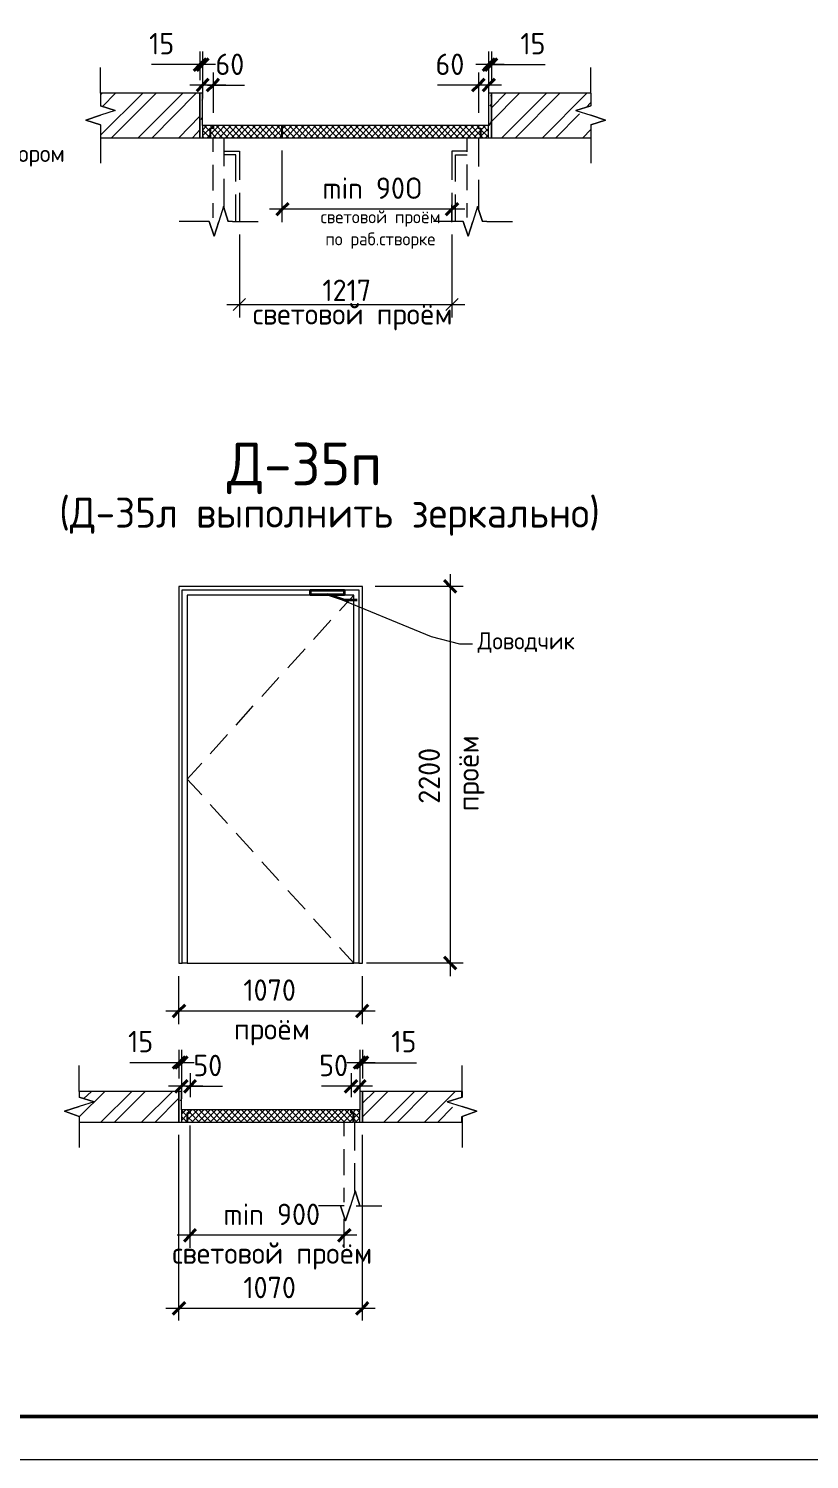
# Model space of a CAD drawing. Header units: millimetres. Extents: x -11345 to 411485, y -9810 to 73012.
# Drawn here: x -3179.5 to -3088.3, y 70053.3 to 70220.5 of the extents above; entities that cross this region are included whole.
import ezdxf

# ---------------------------------------------------------------- set-up
doc = ezdxf.new("R2010")
doc.units = ezdxf.units.MM
for name, color, linetype in [('PDF _0', 7, 'Continuous'), ('PDF _Аннотация', 7, 'Continuous'), ('PDF _Двери', 7, 'Continuous'), ('PDF _Линии', 7, 'Continuous'), ('PDF _Основная надпись', 7, 'Continuous'), ('PDF _Размеры', 7, 'Continuous'), ('PDF _Размеры-50', 7, 'Continuous'), ('PDF _Текст', 7, 'Continuous'), ('PDF _Узлы', 7, 'Continuous')]:
    doc.layers.add(name, color=color, linetype=linetype)
doc.layers.add('Стены штриховка', color=7, linetype='Continuous', lineweight=9)
doc.styles.add('PDF GOST Common', font='GOST_Common.ttf')

msp = doc.modelspace()

# ---------------------------------------------------------------- linework, layer by layer
at = {"layer": 'PDF _0', "lineweight": 20}
for points in [[(-3154.1436, 70188.92954), (-3155.58293, 70187.53255)], [(-3130.77575, 70187.53255), (-3129.33642, 70188.92954)]]:
    msp.add_lwpolyline(points, dxfattribs=at)
at = {"layer": 'PDF _Аннотация', "lineweight": 20}
for points in [[(-3171.07684, 70212.93239), (-3171.07684, 70215.93804)], [(-3113.84251, 70212.93239), (-3113.84251, 70215.93804)], [(-3169.38351, 70210.90041), (-3171.07684, 70211.45074), (-3169.38351, 70210.90041), (-3171.07684, 70210.35008), (-3172.81249, 70209.75741), (-3171.07684, 70209.20708), (-3172.81249, 70209.75741), (-3171.07684, 70210.35008)], [(-3115.57817, 70210.90041), (-3113.84251, 70211.45074), (-3115.57817, 70210.90041), (-3113.84251, 70210.35008), (-3112.10686, 70209.75741), (-3113.84251, 70209.20708), (-3112.10686, 70209.75741), (-3113.84251, 70210.35008)], [(-3171.07684, 70207.72542), (-3171.07684, 70204.76211)], [(-3113.84251, 70207.72542), (-3113.84251, 70204.76211)], [(-3156.72592, 70199.68214), (-3156.17559, 70197.94648), (-3156.72592, 70199.68214), (-3157.27625, 70197.94648), (-3157.82658, 70196.21083), (-3158.41925, 70197.94648), (-3157.82658, 70196.21083), (-3157.27625, 70197.94648)], [(-3127.05043, 70199.68214), (-3126.5001, 70197.94648), (-3127.05043, 70199.68214), (-3127.60076, 70197.94648), (-3128.15109, 70196.21083), (-3128.74376, 70197.94648), (-3128.15109, 70196.21083), (-3127.60076, 70197.94648)], [(-3158.88491, 70197.94648), (-3161.89056, 70197.94648)], [(-3155.6676, 70197.94648), (-3152.66195, 70197.94648)], [(-3129.20942, 70197.94648), (-3132.21507, 70197.94648)], [(-3125.99211, 70197.94648), (-3122.98646, 70197.94648)], [(-3173.57449, 70096.26243), (-3173.57449, 70099.26808)], [(-3128.87076, 70096.26243), (-3128.87076, 70099.26808)], [(-3171.83883, 70095.03477), (-3173.57449, 70095.5851), (-3171.83883, 70095.03477), (-3173.57449, 70094.48444), (-3175.31014, 70093.93411), (-3173.57449, 70093.34145), (-3175.31014, 70093.93411), (-3173.57449, 70094.48444)], [(-3130.60641, 70095.03477), (-3128.87076, 70095.5851), (-3130.60641, 70095.03477), (-3128.87076, 70094.48444), (-3127.1351, 70093.93411), (-3128.87076, 70093.34145), (-3127.1351, 70093.93411), (-3128.87076, 70094.48444)], [(-3173.57449, 70092.66412), (-3173.57449, 70089.7008)], [(-3128.87076, 70092.66412), (-3128.87076, 70089.7008)], [(-3141.35901, 70084.62084), (-3140.80868, 70082.88518), (-3141.35901, 70084.62084), (-3141.90934, 70082.88518), (-3142.50201, 70081.14952), (-3143.05234, 70082.88518), (-3142.50201, 70081.14952), (-3141.90934, 70082.88518)], [(-3142.62901, 70082.88518), (-3145.63466, 70082.88518)], [(-3141.23202, 70082.88518), (-3138.22637, 70082.88518)]]:
    msp.add_lwpolyline(points, dxfattribs=at)
at = {"layer": 'PDF _Аннотация', "lineweight": 9}
msp.add_lwpolyline([(-3144.19533, 70154.25875), (-3132.46907, 70149.43278), (-3129.16709, 70148.58612), (-3127.6431, 70148.58612)], dxfattribs=at)
at = {"layer": 'PDF _Двери', "lineweight": 9}
for points in [[(-3161.93289, 70111.24834), (-3161.55189, 70111.24834), (-3161.55189, 70154.89374), (-3140.93568, 70154.89374), (-3140.93568, 70111.24834), (-3140.51235, 70111.24834), (-3140.51235, 70155.27474), (-3161.93289, 70155.27474)], [(-3160.95923, 70154.25875), (-3160.95923, 70111.24834), (-3161.55189, 70111.24834), (-3161.55189, 70154.89374), (-3140.93568, 70154.89374), (-3140.93568, 70111.24834), (-3141.52835, 70111.24834), (-3141.52835, 70154.25875)], [(-3160.95923, 70154.25875), (-3160.95923, 70111.24834), (-3141.52835, 70111.24834), (-3141.52835, 70154.25875)]]:
    msp.add_lwpolyline(points, close=True, dxfattribs=at)
for points in [[(-3143.17934, 70152.43843), (-3141.52835, 70154.25875)], [(-3146.22732, 70149.09411), (-3144.19533, 70151.33777)], [(-3149.23297, 70145.7498), (-3147.20098, 70147.99345)], [(-3152.23862, 70142.40549), (-3150.24896, 70144.64914)], [(-3155.24426, 70139.06117), (-3153.25461, 70141.30483)], [(-3158.29225, 70135.71686), (-3156.26026, 70137.96051)], [(-3159.26591, 70130.93322), (-3160.95923, 70132.75354), (-3159.26591, 70134.6162)], [(-3156.26026, 70127.58891), (-3158.29225, 70129.79023)], [(-3153.25461, 70124.2446), (-3155.24426, 70126.44592)], [(-3150.24896, 70120.90028), (-3152.23862, 70123.1016)], [(-3147.20098, 70117.55597), (-3149.23297, 70119.75729)], [(-3144.19533, 70114.21166), (-3146.22732, 70116.41298)], [(-3141.52835, 70111.24834), (-3143.17934, 70113.06866)]]:
    msp.add_lwpolyline(points, dxfattribs=at)
at = {"layer": 'PDF _Линии', "lineweight": 9}
for points in [[(-3171.07684, 70207.72542), (-3159.47757, 70207.72542), (-3159.47757, 70212.93239), (-3171.07684, 70212.93239)], [(-3159.18124, 70209.16475), (-3159.18124, 70212.93239), (-3159.47757, 70212.93239), (-3159.47757, 70207.72542), (-3159.18124, 70207.72542)], [(-3125.78044, 70207.72542), (-3125.44178, 70207.72542), (-3125.44178, 70212.93239), (-3125.78044, 70212.93239), (-3125.78044, 70209.16475)], [(-3113.84251, 70212.93239), (-3125.44178, 70212.93239), (-3125.44178, 70207.72542), (-3113.84251, 70207.72542)], [(-3173.57449, 70092.66412), (-3161.93289, 70092.66412), (-3161.93289, 70096.26243), (-3173.57449, 70096.26243)], [(-3161.63656, 70094.10344), (-3161.63656, 70096.26243), (-3161.93289, 70096.26243), (-3161.93289, 70092.66412), (-3161.63656, 70092.66412)], [(-3140.80868, 70092.66412), (-3140.51235, 70092.66412), (-3140.51235, 70096.26243), (-3140.80868, 70096.26243), (-3140.80868, 70094.10344)], [(-3128.91309, 70095.5851), (-3128.91309, 70096.26243), (-3140.51235, 70096.26243), (-3140.51235, 70092.66412), (-3128.91309, 70092.66412), (-3128.91309, 70093.34145)]]:
    msp.add_lwpolyline(points, dxfattribs=at)
for points in [[(-3158.29225, 70207.72542), (-3158.29225, 70208.82608), (-3157.95358, 70208.82608), (-3157.95358, 70209.16475), (-3159.18124, 70209.16475), (-3159.18124, 70207.72542)], [(-3149.9103, 70209.16475), (-3157.91125, 70209.16475), (-3157.91125, 70208.78375), (-3158.24991, 70208.78375), (-3158.24991, 70207.72542), (-3149.9103, 70207.72542)], [(-3149.86796, 70207.72542), (-3126.71177, 70207.72542), (-3126.71177, 70208.78375), (-3127.0081, 70208.78375), (-3127.0081, 70209.16475), (-3149.86796, 70209.16475)], [(-3126.66944, 70207.72542), (-3125.78044, 70207.72542), (-3125.78044, 70209.16475), (-3126.96577, 70209.16475), (-3126.96577, 70208.82608), (-3126.66944, 70208.82608)], [(-3160.95923, 70092.66412), (-3160.95923, 70093.76478), (-3160.62057, 70093.76478), (-3160.62057, 70094.10344), (-3161.63656, 70094.10344), (-3161.63656, 70092.66412)], [(-3160.9169, 70092.66412), (-3141.57068, 70092.66412), (-3141.57068, 70093.76478), (-3141.86701, 70093.76478), (-3141.86701, 70094.10344), (-3160.62057, 70094.10344), (-3160.62057, 70093.76478), (-3160.9169, 70093.76478)], [(-3141.52835, 70092.66412), (-3140.80868, 70092.66412), (-3140.80868, 70094.10344), (-3141.82468, 70094.10344), (-3141.82468, 70093.76478), (-3141.52835, 70093.76478)]]:
    msp.add_lwpolyline(points, close=True, dxfattribs=at)
at = {"layer": 'PDF _Линии', "lineweight": 20}
for points in [[(-3157.95358, 70206.07443), (-3157.95358, 70207.72542)], [(-3156.68359, 70207.72542), (-3156.68359, 70204.38111)], [(-3128.27809, 70206.07443), (-3128.27809, 70207.72542)], [(-3126.96577, 70207.72542), (-3126.96577, 70204.33878)], [(-3156.68359, 70206.1591), (-3154.86327, 70206.1591), (-3154.86327, 70202.81479)], [(-3155.2866, 70202.60312), (-3155.2866, 70205.73577), (-3156.68359, 70205.73577)], [(-3128.27809, 70206.1591), (-3130.05608, 70206.1591), (-3130.05608, 70202.81479)], [(-3129.63275, 70202.60312), (-3129.63275, 70205.73577), (-3128.27809, 70205.73577)], [(-3157.95358, 70201.5448), (-3157.95358, 70204.55044)], [(-3128.27809, 70201.58713), (-3128.27809, 70204.59278)], [(-3156.68359, 70202.89945), (-3156.68359, 70199.51281)], [(-3126.96577, 70202.81479), (-3126.96577, 70199.38581)], [(-3155.2866, 70197.94648), (-3155.2866, 70201.07913)], [(-3154.86327, 70201.2908), (-3154.86327, 70197.94648)], [(-3130.05608, 70201.2908), (-3130.05608, 70197.94648)], [(-3129.63275, 70197.94648), (-3129.63275, 70201.07913)], [(-3157.95358, 70198.36981), (-3157.95358, 70200.06314)], [(-3128.27809, 70198.41215), (-3128.27809, 70200.06314)], [(-3142.62901, 70091.01313), (-3142.62901, 70092.66412)], [(-3141.44368, 70092.66412), (-3141.44368, 70089.36214)], [(-3142.62901, 70086.48349), (-3142.62901, 70089.48914)], [(-3141.44368, 70087.88048), (-3141.44368, 70084.5785)], [(-3142.62901, 70083.30851), (-3142.62901, 70085.00183)]]:
    msp.add_lwpolyline(points, dxfattribs=at)
at = {"layer": 'PDF _Линии', "lineweight": 35}
msp.add_lwpolyline([(-3146.60832, 70154.80908), (-3146.60832, 70154.34341), (-3142.58667, 70154.34341), (-3142.58667, 70154.80908)], close=True, dxfattribs=at)
msp.add_lwpolyline([(-3141.10502, 70153.66608), (-3142.58667, 70153.66608), (-3144.57633, 70154.34341)], dxfattribs=at)
at = {"layer": 'PDF _Основная надпись', "lineweight": 20}
msp.add_lwpolyline([(-3730.97412, 70053.25202), (-2890.02753, 70053.25202), (-2890.02753, 70647.1851), (-3730.97412, 70647.1851)], close=True, dxfattribs=at)
at = {"layer": 'PDF _Основная надпись', "lineweight": 50}
msp.add_lwpolyline([(-2895.02284, 70058.24733), (-2895.02284, 70642.1898), (-3710.9929, 70642.1898), (-3710.9929, 70058.24733)], close=True, dxfattribs=at)
at = {"layer": 'PDF _Размеры', "lineweight": 20}
for points in [[(-3154.86327, 70196.42249), (-3154.86327, 70186.72822)], [(-3130.05608, 70196.42249), (-3130.05608, 70186.72822)], [(-3156.34492, 70188.20988), (-3128.53209, 70188.20988)]]:
    msp.add_lwpolyline(points, dxfattribs=at)
at = {"layer": 'PDF _Размеры-50', "lineweight": 20}
for points in [[(-3159.47757, 70217.8007), (-3159.47757, 70216.27671), (-3159.47757, 70214.45638)], [(-3159.18124, 70217.8007), (-3159.18124, 70216.27671), (-3159.18124, 70214.45638), (-3159.18124, 70213.86372), (-3159.18124, 70212.33973)], [(-3125.78044, 70217.8007), (-3125.78044, 70216.27671), (-3125.78044, 70214.45638), (-3125.78044, 70213.86372), (-3125.78044, 70212.33973)], [(-3125.44178, 70217.8007), (-3125.44178, 70216.27671), (-3125.44178, 70214.45638)], [(-3159.30824, 70216.27671), (-3162.48322, 70216.27671), (-3165.1502, 70216.27671)], [(-3157.65725, 70216.27671), (-3160.95923, 70216.27671)], [(-3123.96012, 70216.27671), (-3127.2621, 70216.27671)], [(-3125.61111, 70216.27671), (-3121.84347, 70216.27671), (-3119.17648, 70216.27671)], [(-3157.95358, 70215.34538), (-3157.95358, 70213.86372), (-3157.95358, 70210.64641)], [(-3126.96577, 70215.34538), (-3126.96577, 70213.86372), (-3126.96577, 70210.64641)], [(-3156.47192, 70213.86372), (-3160.6629, 70213.86372)], [(-3158.58858, 70213.86372), (-3157.44558, 70213.86372), (-3154.2706, 70213.86372)], [(-3126.37311, 70213.86372), (-3128.61676, 70213.86372), (-3131.74941, 70213.86372)], [(-3124.25645, 70213.86372), (-3128.44743, 70213.86372)], [(-3149.86796, 70197.86182), (-3149.86796, 70199.38581), (-3149.86796, 70206.24377)], [(-3128.53209, 70199.38581), (-3151.34962, 70199.38581)], [(-3130.05608, 70197.86182), (-3130.05608, 70199.38581), (-3130.05608, 70199.89381)], [(-3130.26775, 70156.71407), (-3130.26775, 70109.72435)], [(-3128.74376, 70155.27474), (-3130.26775, 70155.27474), (-3139.0307, 70155.27474)], [(-3128.74376, 70111.24834), (-3130.26775, 70111.24834), (-3140.04669, 70111.24834)], [(-3161.93289, 70104.13638), (-3161.93289, 70105.66037), (-3161.93289, 70109.72435)], [(-3140.51235, 70104.13638), (-3140.51235, 70105.66037), (-3140.51235, 70109.72435)], [(-3163.45688, 70105.66037), (-3139.0307, 70105.66037)], [(-3161.93289, 70101.13074), (-3161.93289, 70099.60674), (-3161.93289, 70097.78642)], [(-3161.63656, 70101.13074), (-3161.63656, 70099.60674), (-3161.63656, 70097.78642), (-3161.63656, 70096.85509), (-3161.63656, 70095.37344)], [(-3140.80868, 70101.13074), (-3140.80868, 70099.60674), (-3140.80868, 70097.78642), (-3140.80868, 70096.85509), (-3140.80868, 70095.37344)], [(-3140.51235, 70101.13074), (-3140.51235, 70099.60674), (-3140.51235, 70097.78642)], [(-3161.80589, 70099.60674), (-3164.93854, 70099.60674), (-3167.64786, 70099.60674)], [(-3160.1549, 70099.60674), (-3163.45688, 70099.60674)], [(-3139.0307, 70099.60674), (-3142.33268, 70099.60674)], [(-3140.68169, 70099.60674), (-3136.91404, 70099.60674), (-3134.20472, 70099.60674)], [(-3160.62057, 70098.37909), (-3160.62057, 70096.85509), (-3160.62057, 70095.5851)], [(-3141.82468, 70098.37909), (-3141.82468, 70096.85509), (-3141.82468, 70095.5851)], [(-3159.13891, 70096.85509), (-3163.16055, 70096.85509)], [(-3161.12856, 70096.85509), (-3159.98557, 70096.85509), (-3156.85292, 70096.85509)], [(-3141.31668, 70096.85509), (-3142.16334, 70096.85509), (-3145.29599, 70096.85509)], [(-3139.32703, 70096.85509), (-3143.34867, 70096.85509)], [(-3160.62057, 70077.97454), (-3160.62057, 70079.4562), (-3160.62057, 70092.28312)], [(-3161.93289, 70069.46559), (-3161.93289, 70070.90492), (-3161.93289, 70091.18246)], [(-3140.51235, 70069.46559), (-3140.51235, 70070.90492), (-3140.51235, 70091.18246)], [(-3142.62901, 70077.97454), (-3142.62901, 70079.4562), (-3142.62901, 70081.36119)], [(-3141.14735, 70079.4562), (-3162.14456, 70079.4562)], [(-3139.0307, 70070.90492), (-3163.45688, 70070.90492)]]:
    msp.add_lwpolyline(points, dxfattribs=at)
at = {"layer": 'PDF _Размеры-50', "lineweight": 40}
for points in [[(-3158.75791, 70216.99637), (-3159.47757, 70216.27671), (-3160.19723, 70215.55704)], [(-3158.46158, 70216.99637), (-3159.18124, 70216.27671), (-3159.85857, 70215.55704)], [(-3125.06078, 70216.99637), (-3125.78044, 70216.27671), (-3126.45777, 70215.55704)], [(-3124.76445, 70216.99637), (-3125.44178, 70216.27671), (-3126.16144, 70215.55704)], [(-3158.46158, 70214.58338), (-3159.18124, 70213.86372), (-3159.85857, 70213.14406)], [(-3157.27625, 70214.58338), (-3157.95358, 70213.86372), (-3158.67324, 70213.14406)], [(-3126.24611, 70214.58338), (-3126.96577, 70213.86372), (-3127.68543, 70213.14406)], [(-3125.06078, 70214.58338), (-3125.78044, 70213.86372), (-3126.45777, 70213.14406)], [(-3149.1483, 70200.06314), (-3149.86796, 70199.38581), (-3150.54529, 70198.66615)], [(-3129.33642, 70200.06314), (-3130.05608, 70199.38581), (-3130.77575, 70198.66615)], [(-3130.94508, 70155.9944), (-3130.26775, 70155.27474), (-3129.54809, 70154.55508)], [(-3130.94508, 70111.968), (-3130.26775, 70111.24834), (-3129.54809, 70110.52868)], [(-3162.65255, 70104.94071), (-3161.93289, 70105.66037), (-3161.21323, 70106.38004)], [(-3141.23202, 70104.94071), (-3140.51235, 70105.66037), (-3139.83502, 70106.38004)], [(-3161.21323, 70100.32641), (-3161.93289, 70099.60674), (-3162.65255, 70098.92942)], [(-3160.9169, 70100.32641), (-3161.63656, 70099.60674), (-3162.35622, 70098.92942)], [(-3140.13136, 70100.32641), (-3140.80868, 70099.60674), (-3141.52835, 70098.92942)], [(-3139.83502, 70100.32641), (-3140.51235, 70099.60674), (-3141.23202, 70098.92942)], [(-3160.9169, 70097.57476), (-3161.63656, 70096.85509), (-3162.35622, 70096.13543)], [(-3159.94324, 70097.57476), (-3160.62057, 70096.85509), (-3161.34023, 70096.13543)], [(-3141.10502, 70097.57476), (-3141.82468, 70096.85509), (-3142.54434, 70096.13543)], [(-3140.13136, 70097.57476), (-3140.80868, 70096.85509), (-3141.52835, 70096.13543)], [(-3159.94324, 70080.17586), (-3160.62057, 70079.4562), (-3161.34023, 70078.73654)], [(-3141.90934, 70080.17586), (-3142.62901, 70079.4562), (-3143.34867, 70078.73654)], [(-3161.21323, 70071.62458), (-3161.93289, 70070.90492), (-3162.65255, 70070.18526)], [(-3139.83502, 70071.62458), (-3140.51235, 70070.90492), (-3141.23202, 70070.18526)]]:
    msp.add_lwpolyline(points, dxfattribs=at)
at = {"layer": 'PDF _Узлы', "lineweight": 9}
for points in [[(-3171.07684, 70212.72073), (-3170.9075, 70212.93239)], [(-3171.07684, 70208.02176), (-3166.1662, 70212.93239)], [(-3170.86517, 70211.36607), (-3169.34118, 70212.93239)], [(-3169.80684, 70207.72542), (-3164.59987, 70212.93239)], [(-3166.6742, 70207.72542), (-3161.46723, 70212.93239)], [(-3165.06554, 70207.72542), (-3159.9009, 70212.93239)], [(-3125.56878, 70212.63606), (-3125.44178, 70212.63606)], [(-3125.44178, 70211.19674), (-3123.74845, 70212.93239)], [(-3125.44178, 70209.63041), (-3122.18213, 70212.93239)], [(-3124.21412, 70207.72542), (-3119.00715, 70212.93239)], [(-3122.64779, 70207.72542), (-3117.44083, 70212.93239)], [(-3119.47281, 70207.72542), (-3114.30818, 70212.93239)], [(-3159.18124, 70212.25506), (-3159.26591, 70212.08573)], [(-3125.44178, 70211.70473), (-3125.61111, 70211.4084)], [(-3114.39284, 70211.23907), (-3113.84251, 70211.83173)], [(-3161.93289, 70207.72542), (-3159.47757, 70210.22308)], [(-3159.22357, 70210.09608), (-3159.39291, 70209.79975)], [(-3158.29225, 70207.72542), (-3159.18124, 70208.61442), (-3158.67324, 70209.16475)], [(-3158.29225, 70208.44509), (-3158.96958, 70209.16475)], [(-3157.95358, 70208.82608), (-3158.29225, 70209.16475)], [(-3158.24991, 70208.14876), (-3157.23392, 70209.16475)], [(-3158.24991, 70208.82608), (-3157.95358, 70209.12242)], [(-3157.95358, 70207.72542), (-3156.55659, 70209.16475)], [(-3156.17559, 70207.72542), (-3157.57258, 70209.16475)], [(-3157.23392, 70207.72542), (-3155.83693, 70209.16475)], [(-3155.45593, 70207.72542), (-3156.85292, 70209.16475)], [(-3156.51426, 70207.72542), (-3155.11727, 70209.16475)], [(-3154.73627, 70207.72542), (-3156.13326, 70209.16475)], [(-3155.79459, 70207.72542), (-3154.3976, 70209.16475)], [(-3154.05894, 70207.72542), (-3155.45593, 70209.16475)], [(-3155.11727, 70207.72542), (-3153.72027, 70209.16475)], [(-3153.33928, 70207.72542), (-3154.73627, 70209.16475)], [(-3154.3976, 70207.72542), (-3153.00061, 70209.16475)], [(-3152.61961, 70207.72542), (-3154.01661, 70209.16475)], [(-3153.67794, 70207.72542), (-3152.28095, 70209.16475)], [(-3151.89995, 70207.72542), (-3153.33928, 70209.16475)], [(-3153.00061, 70207.72542), (-3151.60362, 70209.16475)], [(-3151.22262, 70207.72542), (-3152.61961, 70209.16475)], [(-3152.28095, 70207.72542), (-3150.88396, 70209.16475)], [(-3150.50296, 70207.72542), (-3151.89995, 70209.16475)], [(-3151.56129, 70207.72542), (-3150.1643, 70209.16475)], [(-3149.9103, 70207.85242), (-3151.18029, 70209.16475)], [(-3149.9103, 70208.57209), (-3150.50296, 70209.16475)], [(-3149.86796, 70208.74142), (-3149.44463, 70209.16475)], [(-3149.86796, 70208.06409), (-3148.7673, 70209.16475)], [(-3148.38631, 70207.72542), (-3149.7833, 70209.16475)], [(-3149.44463, 70207.72542), (-3148.04764, 70209.16475)], [(-3147.66664, 70207.72542), (-3149.06364, 70209.16475)], [(-3148.72497, 70207.72542), (-3147.32798, 70209.16475)], [(-3146.98931, 70207.72542), (-3148.38631, 70209.16475)], [(-3148.04764, 70207.72542), (-3146.65065, 70209.16475)], [(-3146.26965, 70207.72542), (-3147.66664, 70209.16475)], [(-3147.32798, 70207.72542), (-3145.93099, 70209.16475)], [(-3145.54999, 70207.72542), (-3146.94698, 70209.16475)], [(-3146.60832, 70207.72542), (-3145.21133, 70209.16475)], [(-3144.83033, 70207.72542), (-3146.22732, 70209.16475)], [(-3145.93099, 70207.72542), (-3144.49166, 70209.16475)], [(-3144.153, 70207.72542), (-3145.54999, 70209.16475)], [(-3145.21133, 70207.72542), (-3143.81433, 70209.16475)], [(-3143.43334, 70207.72542), (-3144.83033, 70209.16475)], [(-3144.49166, 70207.72542), (-3143.09467, 70209.16475)], [(-3142.71367, 70207.72542), (-3144.11067, 70209.16475)], [(-3143.772, 70207.72542), (-3142.37501, 70209.16475)], [(-3142.03634, 70207.72542), (-3143.43334, 70209.16475)], [(-3143.09467, 70207.72542), (-3141.69768, 70209.16475)], [(-3141.31668, 70207.72542), (-3142.71367, 70209.16475)], [(-3142.37501, 70207.72542), (-3140.97802, 70209.16475)], [(-3140.59702, 70207.72542), (-3141.99401, 70209.16475)], [(-3141.65535, 70207.72542), (-3140.25835, 70209.16475)], [(-3139.87736, 70207.72542), (-3141.31668, 70209.16475)], [(-3140.97802, 70207.72542), (-3139.58103, 70209.16475)], [(-3139.20003, 70207.72542), (-3140.59702, 70209.16475)], [(-3140.25835, 70207.72542), (-3138.86136, 70209.16475)], [(-3138.48037, 70207.72542), (-3139.87736, 70209.16475)], [(-3139.53869, 70207.72542), (-3138.1417, 70209.16475)], [(-3137.7607, 70207.72542), (-3139.15769, 70209.16475)], [(-3138.81903, 70207.72542), (-3137.42204, 70209.16475)], [(-3137.08337, 70207.72542), (-3138.48037, 70209.16475)], [(-3138.1417, 70207.72542), (-3136.74471, 70209.16475)], [(-3136.36371, 70207.72542), (-3137.7607, 70209.16475)], [(-3137.42204, 70207.72542), (-3136.02505, 70209.16475)], [(-3135.64405, 70207.72542), (-3137.04104, 70209.16475)], [(-3136.70238, 70207.72542), (-3135.30538, 70209.16475)], [(-3134.92439, 70207.72542), (-3136.36371, 70209.16475)], [(-3136.02505, 70207.72542), (-3134.62806, 70209.16475)], [(-3134.24706, 70207.72542), (-3135.64405, 70209.16475)], [(-3135.30538, 70207.72542), (-3133.90839, 70209.16475)], [(-3133.5274, 70207.72542), (-3134.92439, 70209.16475)], [(-3134.58572, 70207.72542), (-3133.18873, 70209.16475)], [(-3132.80773, 70207.72542), (-3134.20472, 70209.16475)], [(-3133.90839, 70207.72542), (-3132.46907, 70209.16475)], [(-3132.1304, 70207.72542), (-3133.5274, 70209.16475)], [(-3133.18873, 70207.72542), (-3131.79174, 70209.16475)], [(-3131.41074, 70207.72542), (-3132.80773, 70209.16475)], [(-3132.46907, 70207.72542), (-3131.07208, 70209.16475)], [(-3130.69108, 70207.72542), (-3132.08807, 70209.16475)], [(-3131.74941, 70207.72542), (-3130.35241, 70209.16475)], [(-3130.01375, 70207.72542), (-3131.41074, 70209.16475)], [(-3131.07208, 70207.72542), (-3129.67509, 70209.16475)], [(-3129.29409, 70207.72542), (-3130.69108, 70209.16475)], [(-3130.35241, 70207.72542), (-3128.95542, 70209.16475)], [(-3128.57443, 70207.72542), (-3129.97142, 70209.16475)], [(-3129.63275, 70207.72542), (-3128.23576, 70209.16475)], [(-3127.85476, 70207.72542), (-3129.25175, 70209.16475)], [(-3128.95542, 70207.72542), (-3127.5161, 70209.16475)], [(-3127.17743, 70207.72542), (-3128.57443, 70209.16475)], [(-3128.23576, 70207.72542), (-3127.0081, 70208.95308)], [(-3126.71177, 70207.97942), (-3127.85476, 70209.16475)], [(-3127.0081, 70208.99542), (-3127.1351, 70209.16475)], [(-3126.96577, 70208.99542), (-3126.83877, 70209.16475)], [(-3126.83877, 70208.82608), (-3126.96577, 70208.95308)], [(-3126.66944, 70208.61442), (-3126.11911, 70209.16475)], [(-3125.78044, 70208.44509), (-3126.45777, 70209.16475)], [(-3125.56878, 70209.46108), (-3125.73811, 70209.16475)], [(-3125.56878, 70209.58808), (-3125.44178, 70209.58808)], [(-3117.90649, 70207.72542), (-3115.15484, 70210.51941)], [(-3160.36657, 70207.72542), (-3159.47757, 70208.65675)], [(-3159.01191, 70207.72542), (-3159.18124, 70207.93709), (-3158.29225, 70208.82608)], [(-3158.63091, 70207.72542), (-3158.29225, 70208.10642)], [(-3157.57258, 70207.72542), (-3158.24991, 70208.40275)], [(-3156.85292, 70207.72542), (-3157.91125, 70208.78375)], [(-3150.88396, 70207.72542), (-3149.9103, 70208.69909)], [(-3150.1643, 70207.72542), (-3149.9103, 70207.97942)], [(-3149.10597, 70207.72542), (-3149.86796, 70208.48742)], [(-3149.7833, 70207.72542), (-3149.86796, 70207.81009)], [(-3127.5161, 70207.72542), (-3126.71177, 70208.57209)], [(-3126.71177, 70208.69909), (-3126.79644, 70208.78375)], [(-3126.79644, 70207.72542), (-3126.71177, 70207.85242)], [(-3126.66944, 70207.89476), (-3125.78044, 70208.78375)], [(-3125.78044, 70207.76776), (-3126.66944, 70208.65675)], [(-3126.45777, 70207.72542), (-3126.66944, 70207.93709)], [(-3126.11911, 70207.72542), (-3125.78044, 70208.10642)], [(-3114.77384, 70207.72542), (-3113.84251, 70208.69909)], [(-3173.57449, 70093.29912), (-3170.56884, 70096.26243)], [(-3173.02416, 70095.41577), (-3172.13516, 70096.26243)], [(-3171.0345, 70092.66412), (-3167.43619, 70096.26243)], [(-3169.46818, 70092.66412), (-3165.86987, 70096.26243)], [(-3166.2932, 70092.66412), (-3162.69489, 70096.26243)], [(-3164.72687, 70092.66412), (-3161.93289, 70095.4581)], [(-3161.63656, 70095.37344), (-3161.80589, 70095.11944)], [(-3140.51235, 70094.86544), (-3139.11536, 70096.26243)], [(-3140.51235, 70093.29912), (-3137.54904, 70096.26243)], [(-3138.0147, 70092.66412), (-3134.41639, 70096.26243)], [(-3136.40604, 70092.66412), (-3132.85007, 70096.26243)], [(-3133.2734, 70092.66412), (-3129.67509, 70096.26243)], [(-3161.63656, 70093.59545), (-3161.12856, 70094.10344)], [(-3160.95923, 70093.34145), (-3161.63656, 70094.06111)], [(-3160.6629, 70093.76478), (-3160.95923, 70094.10344)], [(-3160.9169, 70092.91812), (-3159.73157, 70094.10344)], [(-3160.9169, 70093.59545), (-3160.74756, 70093.76478)], [(-3160.70523, 70093.76478), (-3160.62057, 70093.84945)], [(-3160.62057, 70093.89178), (-3160.4089, 70094.10344)], [(-3159.56224, 70092.66412), (-3160.62057, 70093.76478)], [(-3160.4089, 70092.66412), (-3159.01191, 70094.10344)], [(-3158.84258, 70092.66412), (-3160.23957, 70094.10344)], [(-3159.68924, 70092.66412), (-3158.29225, 70094.10344)], [(-3158.16525, 70092.66412), (-3159.56224, 70094.10344)], [(-3159.01191, 70092.66412), (-3157.57258, 70094.10344)], [(-3157.44558, 70092.66412), (-3158.84258, 70094.10344)], [(-3158.29225, 70092.66412), (-3156.89525, 70094.10344)], [(-3156.72592, 70092.66412), (-3158.12291, 70094.10344)], [(-3157.57258, 70092.66412), (-3156.17559, 70094.10344)], [(-3156.00626, 70092.66412), (-3157.40325, 70094.10344)], [(-3156.85292, 70092.66412), (-3155.45593, 70094.10344)], [(-3155.32893, 70092.66412), (-3156.72592, 70094.10344)], [(-3156.17559, 70092.66412), (-3154.7786, 70094.10344)], [(-3154.60927, 70092.66412), (-3156.00626, 70094.10344)], [(-3155.45593, 70092.66412), (-3154.05894, 70094.10344)], [(-3153.88961, 70092.66412), (-3155.2866, 70094.10344)], [(-3154.73627, 70092.66412), (-3153.33928, 70094.10344)], [(-3153.21228, 70092.66412), (-3154.60927, 70094.10344)], [(-3154.05894, 70092.66412), (-3152.61961, 70094.10344)], [(-3152.49261, 70092.66412), (-3153.88961, 70094.10344)], [(-3153.33928, 70092.66412), (-3151.94228, 70094.10344)], [(-3151.77295, 70092.66412), (-3153.16994, 70094.10344)], [(-3152.61961, 70092.66412), (-3151.22262, 70094.10344)], [(-3151.05329, 70092.66412), (-3152.45028, 70094.10344)], [(-3151.89995, 70092.66412), (-3150.50296, 70094.10344)], [(-3150.37596, 70092.66412), (-3151.77295, 70094.10344)], [(-3151.22262, 70092.66412), (-3149.82563, 70094.10344)], [(-3149.6563, 70092.66412), (-3151.05329, 70094.10344)], [(-3150.50296, 70092.66412), (-3149.10597, 70094.10344)], [(-3148.93664, 70092.66412), (-3150.33363, 70094.10344)], [(-3149.7833, 70092.66412), (-3148.38631, 70094.10344)], [(-3148.25931, 70092.66412), (-3149.6563, 70094.10344)], [(-3149.10597, 70092.66412), (-3147.66664, 70094.10344)], [(-3147.53964, 70092.66412), (-3148.93664, 70094.10344)], [(-3148.38631, 70092.66412), (-3146.98931, 70094.10344)], [(-3146.81998, 70092.66412), (-3148.21697, 70094.10344)], [(-3147.66664, 70092.66412), (-3146.26965, 70094.10344)], [(-3146.10032, 70092.66412), (-3147.49731, 70094.10344)], [(-3146.94698, 70092.66412), (-3145.54999, 70094.10344)], [(-3145.42299, 70092.66412), (-3146.81998, 70094.10344)], [(-3146.26965, 70092.66412), (-3144.87266, 70094.10344)], [(-3144.70333, 70092.66412), (-3146.10032, 70094.10344)], [(-3145.54999, 70092.66412), (-3144.153, 70094.10344)], [(-3143.98367, 70092.66412), (-3145.38066, 70094.10344)], [(-3144.83033, 70092.66412), (-3143.43334, 70094.10344)], [(-3143.30634, 70092.66412), (-3144.70333, 70094.10344)], [(-3144.153, 70092.66412), (-3142.71367, 70094.10344)], [(-3142.58667, 70092.66412), (-3143.98367, 70094.10344)], [(-3143.43334, 70092.66412), (-3142.03634, 70094.10344)], [(-3141.86701, 70092.66412), (-3143.264, 70094.10344)], [(-3142.71367, 70092.66412), (-3141.65535, 70093.76478)], [(-3141.57068, 70093.08745), (-3142.54434, 70094.10344)], [(-3141.57068, 70093.76478), (-3141.82468, 70094.06111)], [(-3141.61301, 70093.76478), (-3141.31668, 70094.10344)], [(-3141.52835, 70093.17212), (-3140.80868, 70093.84945)], [(-3140.80868, 70093.04512), (-3141.52835, 70093.76478)], [(-3140.80868, 70093.76478), (-3141.14735, 70094.10344)], [(-3131.70707, 70092.66412), (-3129.97142, 70094.39978)], [(-3161.63656, 70092.87579), (-3160.95923, 70093.55311)], [(-3160.95923, 70092.66412), (-3161.63656, 70093.34145)], [(-3161.12856, 70092.66412), (-3160.95923, 70092.87579)], [(-3160.2819, 70092.66412), (-3160.9169, 70093.29912)], [(-3141.99401, 70092.66412), (-3141.57068, 70093.12978)], [(-3141.14735, 70092.66412), (-3141.52835, 70093.04512)], [(-3141.31668, 70092.66412), (-3140.80868, 70093.17212)]]:
    msp.add_lwpolyline(points, dxfattribs=at)
at = {"layer": 'PDF _Узлы', "lineweight": 20}
for points in [[(-3171.07684, 70212.93239), (-3171.07684, 70211.45074)], [(-3113.84251, 70212.93239), (-3113.84251, 70211.45074)], [(-3171.07684, 70209.20708), (-3171.07684, 70207.72542)], [(-3113.84251, 70209.20708), (-3113.84251, 70207.72542)], [(-3158.41925, 70197.94648), (-3158.88491, 70197.94648)], [(-3155.6676, 70197.94648), (-3156.17559, 70197.94648)], [(-3128.74376, 70197.94648), (-3129.20942, 70197.94648)], [(-3125.99211, 70197.94648), (-3126.5001, 70197.94648)], [(-3173.57449, 70096.26243), (-3173.57449, 70095.5851)], [(-3128.87076, 70096.26243), (-3128.87076, 70095.5851)], [(-3173.57449, 70093.34145), (-3173.57449, 70092.66412)], [(-3128.87076, 70093.34145), (-3128.87076, 70092.66412)]]:
    msp.add_lwpolyline(points, dxfattribs=at)
at = {"layer": 'Стены штриховка', "color": 1}
msp.add_line((-8597.61235, 70053.25202), (10799.93893, 70053.25202), dxfattribs=at)

# ---------------------------------------------------------------- texts
at = {"layer": 'PDF _Текст', "attachment_point": 4, "style": 'PDF GOST Common'}
for s, insert, char_height in [('15', (-3165.4154, 70218.71547), 2.500906), ('15', (-3122.06456, 70218.71547), 2.500906), ('60', (-3157.66812, 70216.30238), 2.500906), ('60', (-3131.97091, 70216.30238), 2.500906), ('с координатором', (-3195.33957, 70205.61304), 2.0003299), ('min 90O', (-3145.17937, 70201.82388), 2.500906), ('световой проём', (-3145.39104, 70198.2686), 1.500543), ('по раб.створке', (-3144.84068, 70195.68617), 1.500543), ('1217', (-3145.17937, 70189.88546), 2.500906), ('световой проём', (-3153.30764, 70186.79502), 2.5009063), ('Д-35п', (-3156.31342, 70169.07485), 5.000114), ('(Д-35л выполнить зеркально)', (-3175.91443, 70163.42471), 3.5000872), ('Доводчик', (-3127.06008, 70148.71567), 2.00142), ('1070', (-3154.40835, 70108.09511), 2.501784), ('проём', (-3155.50905, 70103.22662), 2.501784), ('15', (-3167.87083, 70102.08358), 2.501784), ('15', (-3137.13576, 70102.08358), 2.501784), ('50', (-3160.25055, 70099.28948), 2.501784), ('50', (-3145.56039, 70099.28948), 2.501784), ('min 900', (-3156.73677, 70081.88987), 2.501784), ('световой проём', (-3162.70598, 70077.02137), 2.5017844), ('1070', (-3154.40835, 70073.33824), 2.501784)]:
    msp.add_mtext(s, dxfattribs=dict(at, insert=insert, char_height=char_height))
at = {"layer": 'PDF _Текст', "char_height": 2.501784, "attachment_point": 4, "rotation": 90, "style": 'PDF GOST Common'}
for s, insert in [('проём', (-3127.84164, 70128.98898)), ('2200', (-3132.71013, 70129.87802))]:
    msp.add_mtext(s, dxfattribs=dict(at, insert=insert))

doc.saveas('drawing.dxf')
